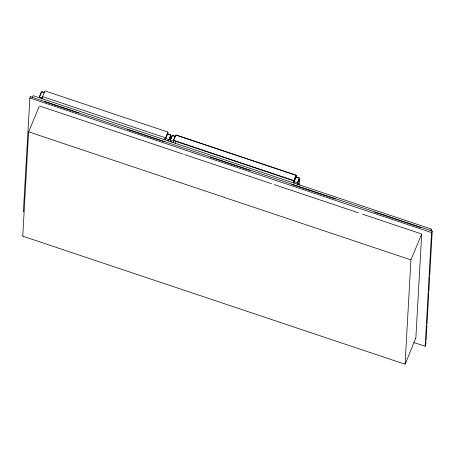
<?xml version="1.0" encoding="UTF-8"?>
<svg xmlns="http://www.w3.org/2000/svg" width="455" height="455" viewBox="0 0 455 455"><rect width="100%" height="100%" fill="white"/><g stroke="black" fill="none" stroke-linecap="round" stroke-linejoin="round"><path stroke-width="0.68" d="M42.514 97.882L42.582 96.631L44.937 90.892L167.872 132.069L167.764 133.946L165.853 138.388M165.41 139.685L165.518 137.814L167.872 132.069M170.602 139.275L170.762 136.454M170.682 140.208L170.961 135.266M173.486 140.476L173.514 142.21L173.6 140.703M293.793 180.965L293.708 182.472L294.129 182.051M293.97 182.284L294.044 180.862M299.054 177.962L296.137 176.984L296.103 175.346M296.216 175.567L296.114 177.2L293.754 183.046M298.053 184.554L298.082 182.899L294.26 181.818M298.969 185.151L299.049 183.74M299.162 181.625L299.362 178.098M299.123 184.673L299.481 178.32M415.83 338.531L421.643 234.7M426.045 341.716L425.738 344.822A1.985 1.439 81.7 0 1 425.163 346.215L413.896 342.598M426.125 340.3L426.955 325.444M427.035 324.028L428.775 292.889M428.855 291.473L429.691 276.617M429.765 275.201L432.222 231.328L431.681 230.873L30.354 96.705M415.677 338.281L405.308 363.841L404.66 364.102L23.233 236.327L22.773 235.935L28.585 132.104L39.306 106.038M431.312 230.748L431.494 229.286L431.186 229.024L33.107 95.669L32.151 97.131L32.35 97.518M22.881 236.077L22.932 235.747M165.643 138.457L168.441 139.469L167.912 140.891M298.082 182.899L297.547 184.315M431.425 229.189L430.43 230.873M431.306 230.873L431.107 230.492M39.38 96.835L41.371 91.984M39.574 96.807L41.559 91.956M41.377 99.201L42.508 97.205M164.113 139.617L164.619 138.388M168.708 140.066L170.693 135.215M168.885 140.22L170.875 135.368M170.136 140.641L172.126 135.789M170.329 140.612L172.314 135.761M171.268 142.011L171.905 140.629L173.446 141.067M173.582 140.134L175.573 135.283M173.77 140.106L175.761 135.254M175.061 143.285L175.567 142.057M293.964 180.368L295.955 175.516M294.146 180.521L296.131 175.67M297.229 183.12L299.214 178.269M297.405 183.274L299.396 178.423M30.434 96.608A1.985 1.439 81.7 0 0 29.859 98.001L23.376 211.501L23.91 211.95M405.087 364.108L410.916 259.902L421.614 234.211M425.163 346.215L431.522 232.556A1.985 1.064 -49.9 0 0 432.096 231.163M431.522 232.556L29.859 98.001M410.916 259.902L28.71 131.865M176.165 135.044L295.858 175.141M176.102 135.118L295.796 175.215M41.962 91.745L44.243 92.507M167.747 133.884L170.597 134.834M172.718 135.544L175.203 136.381M296.017 176.853L299.117 177.888M41.906 91.819L44.181 92.581M167.685 133.958L170.534 134.907M172.661 135.618L175.573 136.597M173.929 140.413L293.623 180.51M42.582 96.631L165.518 137.814M173.861 140.663L293.549 180.76M39.733 97.114L42.014 97.876M170.488 140.919L171.654 141.306M39.659 97.37L41.94 98.132M170.415 141.169L171.654 141.585M44.476 101.579L78.829 113.085M127.326 129.334L164.369 141.744M210.176 157.089L249.914 170.398M291.678 184.389L335.46 199.057M374.522 212.144L421 227.71M40.404 106.271L183.268 154.131M184.616 154.586L271.55 183.706M274.246 184.611L358.483 212.826M362.527 214.186L421.154 233.825M23.501 211.66A1.985 1.064 -49.8 0 1 23.558 211.279"/></g></svg>
